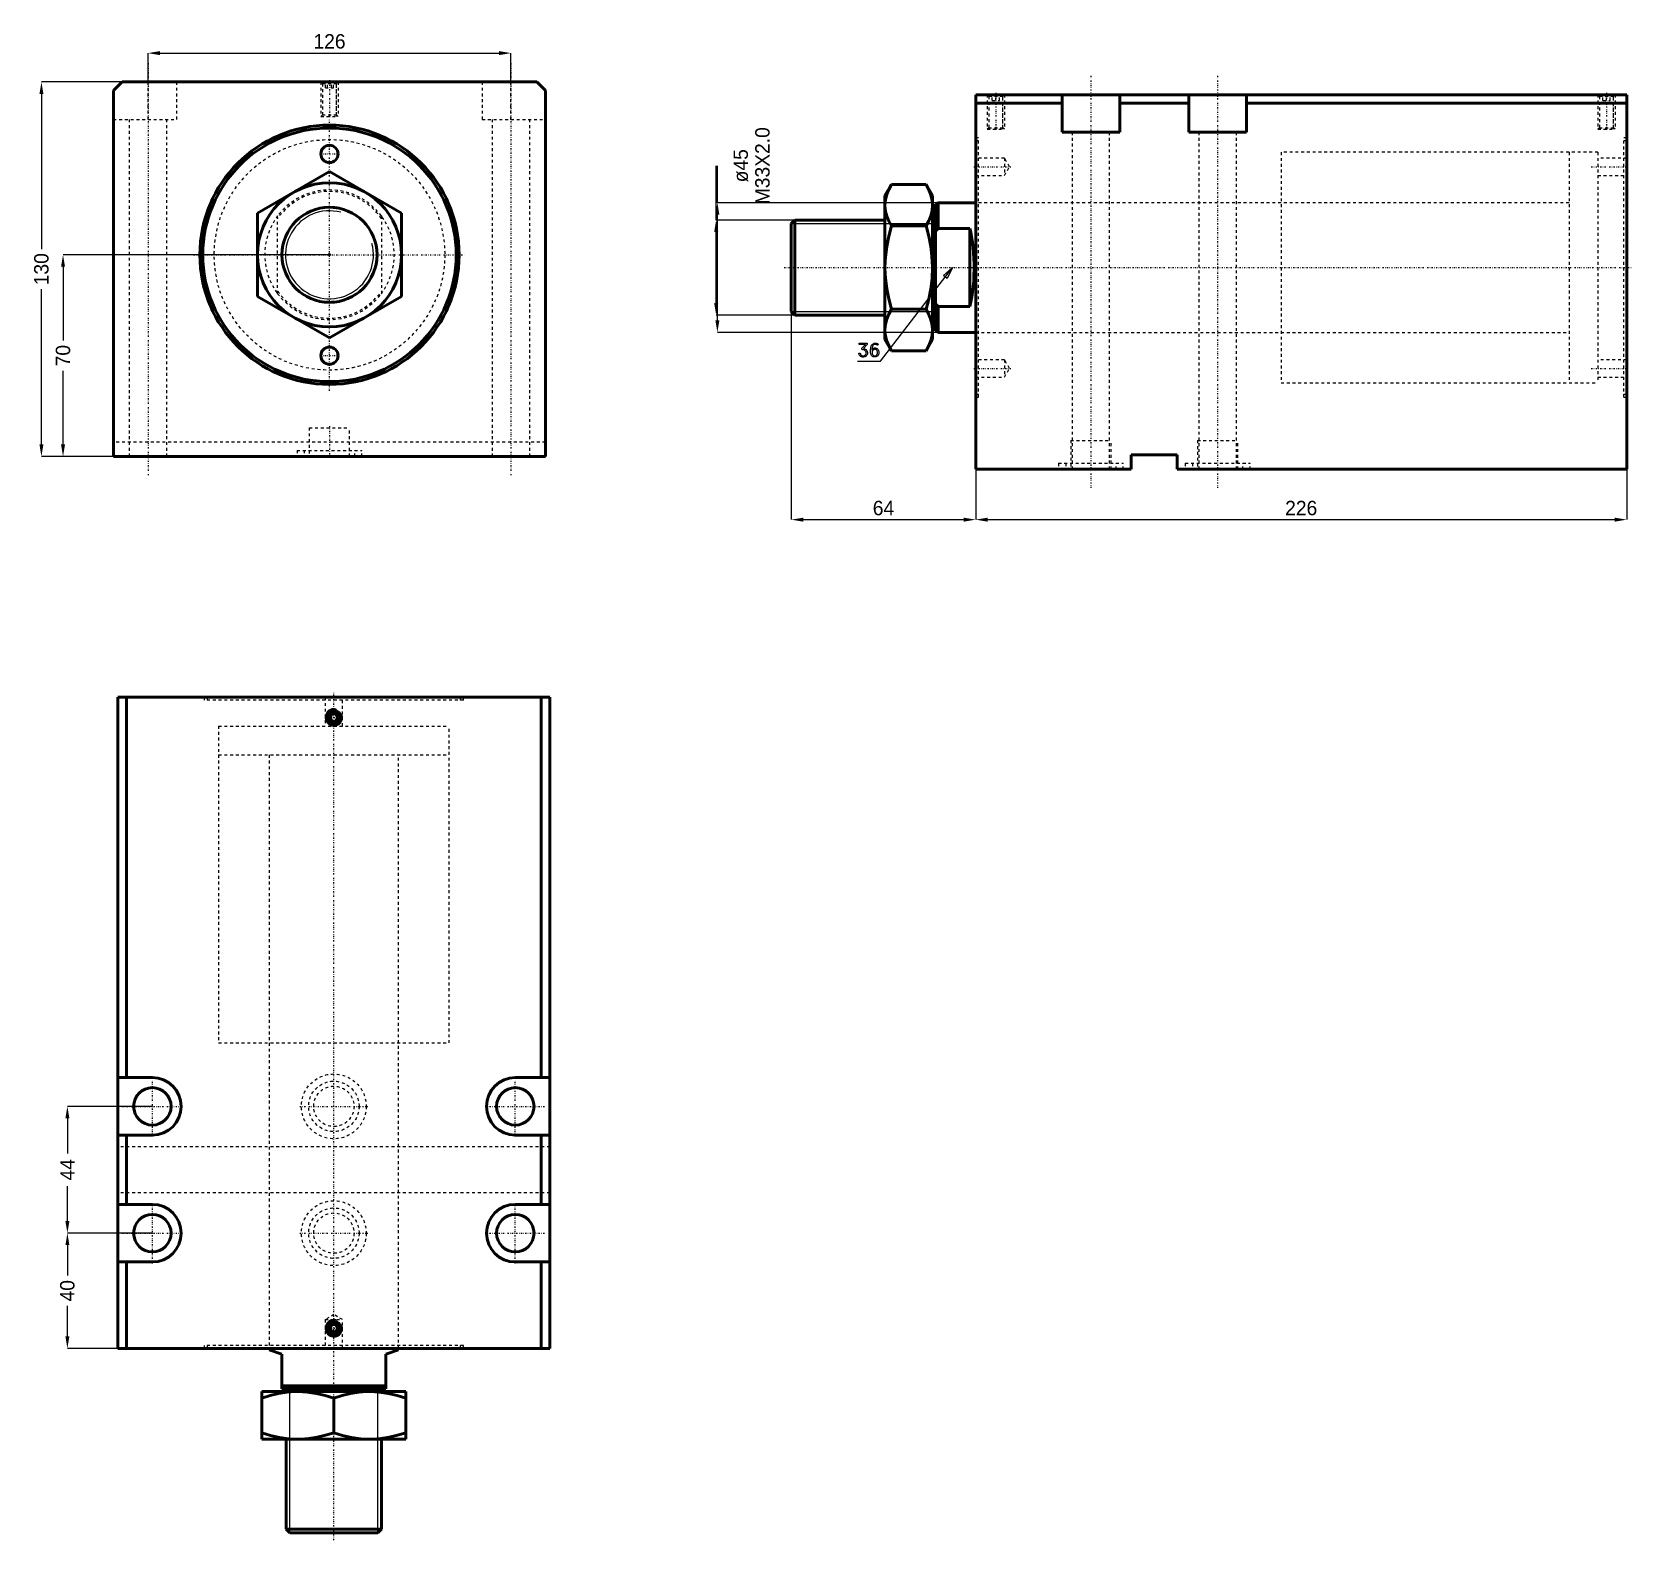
# Model space of a CAD drawing. Header units: millimetres. Extents: x -103 to 452, y -446 to 77.
import ezdxf

# ---------------------------------------------------------------- set-up
doc = ezdxf.new("R2010")
doc.units = ezdxf.units.MM
doc.linetypes.add('Center', pattern=[1.5, 0.45, -0.5, 0.05, -0.5])
doc.linetypes.add('Dashed', pattern=[2, 1, -1])
for name, color, linetype, lineweight in [('2d ConnectionPoints', 7, 'Continuous', 50), ('AM_0', 7, 'Continuous', 50), ('AM_5', 3, 'Continuous', 25), ('AM_7', 7, 'Center', 25), ('AM_9', 6, 'Dashed', 25)]:
    doc.layers.add(name, color=color, linetype=linetype, lineweight=lineweight)
doc.dimstyles.new('ISO-25', dxfattribs={"dimtxt": 2.5, "dimasz": 2.5, "dimexe": 1.25, "dimexo": 0.625, "dimtad": 1, "dimtxsty": 'Standard', "dimcen": 2.5, "dimadec": 0, "dimazin": 0, "dimtfac": 1, "dimtmove": 0, "dimatfit": 3, "dimfxl": 0, "dimarcsym": 0})

# ---------------------------------------------------------------- blocks, each defined once
blk = doc.blocks.new('1_JECX_MF_EXLA_80_100_0_rod__0_in_JECX_MF_160_EXLA_80_100_0__0')
at = {"layer": 'AM_0'}
for p, q in [((-25, 14.43), (0, 28.87)), ((0, 28.87), (25, 14.43)), ((-25, -14.43), (-25, 14.43)), ((25, 14.43), (25, -14.43)), ((0, -28.87), (-25, -14.43)), ((25, -14.43), (0, -28.87))]:
    blk.add_line(p, q, dxfattribs=at)
for radius in [25, 16.5]:
    blk.add_circle((0, 0), radius, dxfattribs=at)
at = {"layer": 'AM_5'}
blk.add_arc((0, 0), 15.27, 75, 15, dxfattribs=at)
at = {"layer": 'AM_9'}
for p, q in [((-18, -13.5), (-18, 13.5)), ((18, 13.5), (18, -13.5))]:
    blk.add_line(p, q, dxfattribs=at)
for points in [[(-18, 13.5), (-19.11, 11.88), (-20.07, 10.17), (-20.88, 8.38), (-21.53, 6.53), (-22.02, 4.63), (-22.34, 2.69), (-22.49, 0.73), (-22.47, -1.23), (-22.27, -3.18), (-21.91, -5.11), (-21.38, -7), (-20.69, -8.84), (-19.84, -10.61), (-18.84, -12.3), (-18, -13.5)], [(18, -13.5), (19.11, -11.88), (20.07, -10.17), (20.88, -8.38), (21.53, -6.53), (22.02, -4.63), (22.34, -2.69), (22.49, -0.73), (22.47, 1.23), (22.27, 3.18), (21.91, 5.11), (21.38, 7), (20.69, 8.84), (19.84, 10.61), (18.84, 12.3), (18, 13.5)]]:
    blk.add_lwpolyline(points, dxfattribs=at)
blk.add_circle((0, 0), 16.27, dxfattribs=at)
for radius, start, end in [(22.5, 36.8699, 143.1301), (22, 35.0968, 144.9032), (22, 215.0968, 324.9032), (22.5, 216.8699, 323.1301)]:
    blk.add_arc((0, 0), radius, start, end, dxfattribs=at)
blk = doc.blocks.new('2_JECX_MF_EXLA_80_100_0_body__0_in_JECX_MF_160_EXLA_80_100_0__0')
at = {"layer": 'AM_0'}
for p, q in [((-72, 60), (-75, 57)), ((-75, 57), (-75, -70)), ((72, 60), (-72, 60)), ((75, 57), (72, 60)), ((75, -70), (75, 57)), ((-75, -70), (75, -70))]:
    blk.add_line(p, q, dxfattribs=at)
for centre, radius in [((0, 0), 45), ((0, 0), 44), ((0, 35), 3), ((0, -35), 3)]:
    blk.add_circle(centre, radius, dxfattribs=at)
at = {"layer": 'AM_5', "linetype": 'Dashed'}
for p, q in [((-3, 60), (-3, 48)), ((3, 60), (3, 48))]:
    blk.add_line(p, q, dxfattribs=at)
at = {"layer": 'AM_7'}
for p, q in [((-63, 66.5), (-63, -76.5)), ((63, 66.5), (63, -76.5)), ((0, 60.6), (0, 47.4)), ((0, -47.25), (0, 47.25)), ((-3.15, 35), (3.15, 35)), ((-47.25, 0), (47.25, 0)), ((-3.15, -35), (3.15, -35)), ((0, -59.5), (0, -70.5))]:
    blk.add_line(p, q, dxfattribs=at)
at = {"layer": 'AM_9'}
for p, q in [((-63, 47), (-63, 60)), ((-53, 47), (-53, 60)), ((-3, 60), (-2.46, 59.46)), ((-2.46, 59.46), (-2.46, 48.54)), ((-2.46, 59.46), (2.46, 59.46)), ((-1.9, 60), (-2.4, 59.5)), ((-2.4, 59.5), (-2.4, 48)), ((-2.4, 59.5), (2.4, 59.5)), ((-1.44, 58), (-1.44, 60)), ((-1.44, 58), (1.44, 58)), ((-0.72, 58), (-0.72, 60)), ((0.72, 58), (0.72, 60)), ((1.44, 58), (1.44, 60)), ((2.4, 59.5), (1.9, 60)), ((2.4, 48), (2.4, 59.5)), ((2.46, 59.46), (3, 60)), ((2.46, 48.54), (2.46, 59.46)), ((53, 60), (53, 47)), ((63, 47), (63, 60)), ((-75, 47), (-53, 47)), ((-69.5, 47), (-69.5, -70)), ((-56.5, -70), (-56.5, 47)), ((-2.46, 48.54), (-3, 48)), ((-3, 48), (3, 48)), ((-2.46, 48.54), (2.46, 48.54)), ((3, 48), (2.46, 48.54)), ((53, 47), (75, 47)), ((56.5, 47), (56.5, -70)), ((69.5, -70), (69.5, 47)), ((-7, -60), (7, -60)), ((-7, -60), (-7, -70)), ((7, -70), (7, -60)), ((75, -65), (-75, -65)), ((-11.25, -67.9), (11.25, -67.9)), ((-11.25, -67.9), (-11.25, -70)), ((-8.75, -67.9), (-8.75, -70)), ((8.75, -70), (8.75, -67.9)), ((11.25, -70), (11.25, -67.9))]:
    blk.add_line(p, q, dxfattribs=at)
blk.add_circle((0, 0), 40, dxfattribs=at)
blk = doc.blocks.new('*D3')
at = {"layer": 'AM_5', "color": 0, "lineweight": -2}
for p, q in [((-63, 60), (-63, 70)), ((-58.83, 70), (58.83, 70)), ((63, 60), (63, 70))]:
    blk.add_line(p, q, dxfattribs=at)
at = {"layer": 'AM_5', "color": 0}
for points in [[(-58.83, 70.69), (-58.83, 69.31), (-63, 70)], [(58.83, 69.31), (58.83, 70.69), (63, 70)]]:
    blk.add_solid(points, dxfattribs=at)
at = {"layer": 'Defpoints', "color": 0}
for p in [(63, 70), (-63, 60), (63, 60)]:
    blk.add_point(p, dxfattribs=at)
at = {"layer": 'AM_5', "color": 0, "insert": (0, 74.05), "char_height": 5, "attachment_point": 5}
blk.add_mtext('126', dxfattribs=at)
blk = doc.blocks.new('*D4')
at = {"layer": 'AM_5', "color": 0, "lineweight": -2}
for p, q in [((-72, 60), (-100, 60)), ((-100, 55.83), (-100, 1.97)), ((-100, -65.83), (-100, -11.97)), ((-75, -70), (-100, -70))]:
    blk.add_line(p, q, dxfattribs=at)
at = {"layer": 'AM_5', "color": 0}
for points in [[(-99.31, 55.83), (-100.69, 55.83), (-100, 60)], [(-100.69, -65.83), (-99.31, -65.83), (-100, -70)]]:
    blk.add_solid(points, dxfattribs=at)
at = {"layer": 'Defpoints', "color": 0}
for p in [(-72, 60), (-100, -70), (-75, -70)]:
    blk.add_point(p, dxfattribs=at)
at = {"layer": 'AM_5', "color": 0, "insert": (-100, -5), "char_height": 5, "attachment_point": 5, "rotation": 90}
blk.add_mtext('130', dxfattribs=at)
blk = doc.blocks.new('*D5')
at = {"layer": 'AM_5', "color": 0, "lineweight": -2}
for p, q in [((0, 0), (-92.5, 0)), ((-92.5, -4.17), (-92.5, -29.72)), ((-92.5, -65.83), (-92.5, -40.28)), ((-75, -70), (-92.5, -70))]:
    blk.add_line(p, q, dxfattribs=at)
at = {"layer": 'AM_5', "color": 0}
for points in [[(-91.81, -4.17), (-93.19, -4.17), (-92.5, 0)], [(-93.19, -65.83), (-91.81, -65.83), (-92.5, -70)]]:
    blk.add_solid(points, dxfattribs=at)
at = {"layer": 'Defpoints', "color": 0}
for p in [(0, 0), (-92.5, -70), (-75, -70)]:
    blk.add_point(p, dxfattribs=at)
at = {"layer": 'AM_5', "color": 0, "insert": (-92.5, -35), "char_height": 5, "attachment_point": 5, "rotation": 90}
blk.add_mtext('70', dxfattribs=at)
blk = doc.blocks.new('1_JECX_MF_EXLA_80_100_0_rod__0_in_JECX_MF_160_EXLA_80_100_0__4')
at = {"layer": 'AM_0'}
for p, q in [((-22.5, 0), (-22.5, -0.54)), ((22.5, -0.54), (22.5, 0)), ((-18, -2), (-22.5, -0.54)), ((-18, -14), (-18, -2)), ((22.5, -0.54), (18, -2)), ((18, -2), (18, -14)), ((25, -15), (-25, -15)), ((-25, -31.5), (-25, -15)), ((-18, -13), (18, -13)), ((-18, -14), (18, -14)), ((-15.27, -14), (-16.27, -15)), ((16.27, -15), (15.27, -14)), ((25, -15), (25, -31.5)), ((0, -29.27), (0, -17.23)), ((25, -31.5), (-25, -31.5)), ((-16.5, -31.5), (-16.5, -62.77)), ((16.5, -62.77), (16.5, -31.5)), ((-16.5, -62.77), (16.5, -62.77)), ((-16.5, -62.77), (-15.27, -64)), ((-15.27, -64), (15.27, -64)), ((15.27, -64), (16.5, -62.77))]:
    blk.add_line(p, q, dxfattribs=at)
for points in [[(-12.5, -15), (-13.39, -15.01), (-16.31, -15.22), (-19.2, -15.68), (-22.12, -16.36), (-25, -17.23)], [(0, -17.23), (-3.04, -16.32), (-6.12, -15.61), (-9.3, -15.16), (-12.5, -15)], [(12.5, -15), (11.61, -15.01), (8.69, -15.22), (5.8, -15.68), (2.88, -16.36), (0, -17.23)], [(25, -17.23), (21.96, -16.32), (18.88, -15.61), (15.7, -15.16), (12.5, -15)], [(-25, -29.27), (-21.96, -30.18), (-18.88, -30.89), (-15.7, -31.34), (-12.5, -31.5)], [(-12.5, -31.5), (-11.61, -31.49), (-8.69, -31.28), (-5.8, -30.82), (-2.88, -30.14), (0, -29.27)], [(0, -29.27), (3.04, -30.18), (6.12, -30.89), (9.3, -31.34), (12.5, -31.5)], [(12.5, -31.5), (13.39, -31.49), (16.31, -31.28), (19.2, -30.82), (22.12, -30.14), (25, -29.27)]]:
    blk.add_lwpolyline(points, dxfattribs=at)
at = {"layer": 'AM_5'}
for p, q in [((-15.27, -64), (-15.27, -14)), ((15.27, -64), (15.27, -14))]:
    blk.add_line(p, q, dxfattribs=at)
at = {"layer": 'AM_7'}
blk.add_line((0, -66.5), (0, 227.5), dxfattribs=at)
at = {"layer": 'AM_9'}
for p, q in [((-40, 216), (40, 216)), ((-40, 216), (-40, 206)), ((40, 206), (40, 216)), ((-40, 206), (40, 206)), ((-22.5, 206), (-22.5, 0)), ((22.5, 0), (22.5, 206))]:
    blk.add_line(p, q, dxfattribs=at)
blk = doc.blocks.new('2_JECX_MF_EXLA_80_100_0_body__0_in_JECX_MF_160_EXLA_80_100_0__4')
at = {"layer": 'AM_0'}
for p, q in [((75, 226), (-75, 226)), ((-75, 226), (-75, 0)), ((-72, 226), (-72, 94)), ((72, 226), (72, 94)), ((75, 226), (75, 0)), ((-0.72, 220.25), (-1.44, 219)), ((-1.44, 219), (-0.72, 217.75)), ((0.72, 220.25), (-0.72, 220.25)), ((-0.72, 217.75), (0.72, 217.75)), ((1.44, 219), (0.72, 220.25)), ((0.72, 217.75), (1.44, 219)), ((-63, 94), (-75, 94)), ((75, 94), (63, 94)), ((-75, 74), (-63, 74)), ((-72, 74), (-72, 50)), ((63, 74), (75, 74)), ((72, 74), (72, 50)), ((-63, 50), (-75, 50)), ((75, 50), (63, 50)), ((-75, 30), (-63, 30)), ((-72, 30), (-72, 0)), ((63, 30), (75, 30)), ((72, 30), (72, 0)), ((-0.72, 8.25), (-1.44, 7)), ((-1.44, 7), (-0.72, 5.75)), ((0.72, 8.25), (-0.72, 8.25)), ((-0.72, 5.75), (0.72, 5.75)), ((1.44, 7), (0.72, 8.25)), ((0.72, 5.75), (1.44, 7)), ((75, 0), (-75, 0))]:
    blk.add_line(p, q, dxfattribs=at)
for centre, radius in [((0, 219), 2.46), ((0, 219), 2.4), ((0, 219), 1.9), ((-63, 84), 6.5), ((63, 84), 6.5), ((-63, 40), 6.5), ((63, 40), 6.5), ((0, 7), 2.46), ((0, 7), 2.4), ((0, 7), 1.9)]:
    blk.add_circle(centre, radius, dxfattribs=at)
for centre, start, end in [((-63, 84), 270, 90), ((63, 84), 90, 270), ((-63, 40), 270, 90), ((63, 40), 90, 270)]:
    blk.add_arc(centre, 10, start, end, dxfattribs=at)
at = {"layer": 'AM_5'}
for centre in [(0, 219), (0, 7)]:
    blk.add_arc(centre, 3, 75, 15, dxfattribs=at)
at = {"layer": 'AM_7'}
for p, q in [((-3.15, 219), (3.15, 219)), ((-63, 73.5), (-63, 94.5)), ((63, 73.5), (63, 94.5)), ((-73.5, 84), (-52.5, 84)), ((-11.81, 84), (11.81, 84)), ((52.5, 84), (73.5, 84)), ((-63, 29.5), (-63, 50.5)), ((63, 29.5), (63, 50.5)), ((-73.5, 40), (-52.5, 40)), ((-11.81, 40), (11.81, 40)), ((52.5, 40), (73.5, 40)), ((-3.15, 7), (3.15, 7))]:
    blk.add_line(p, q, dxfattribs=at)
at = {"layer": 'AM_9'}
for p, q in [((-45, 226), (-45, 225)), ((45, 225), (-45, 225)), ((-44, 226), (-44, 225)), ((-3, 226), (-3, 216)), ((3, 216), (3, 226)), ((44, 225), (44, 226)), ((45, 225), (45, 226)), ((-40, 216), (40, 216)), ((-40, 216), (-40, 106)), ((40, 106), (40, 216)), ((-40, 106), (40, 106)), ((-22.5, 106), (-22.5, 0)), ((22.5, 0), (22.5, 106)), ((75, 70), (-75, 70)), ((75, 54), (-75, 54)), ((0, 11.73), (-3, 10)), ((3, 10), (0, 11.73)), ((-3, 10), (-3, 0)), ((-3, 10), (3, 10)), ((3, 0), (3, 10)), ((45, 1), (-45, 1)), ((-45, 1), (-45, 0)), ((-44, 1), (-44, 0)), ((44, 0), (44, 1)), ((45, 0), (45, 1))]:
    blk.add_line(p, q, dxfattribs=at)
for centre, radius in [((0, 84), 11.25), ((0, 84), 8.75), ((0, 84), 7), ((0, 40), 11.25), ((0, 40), 8.75), ((0, 40), 7)]:
    blk.add_circle(centre, radius, dxfattribs=at)
blk = doc.blocks.new('*D11')
at = {"layer": 'AM_5', "color": 0, "lineweight": -2}
for p, q in [((-61.49, -295.55), (-90.99, -295.55)), ((-90.99, -299.72), (-90.99, -311.89)), ((-90.99, -335.39), (-90.99, -323.22)), ((-61.49, -339.55), (-90.99, -339.55))]:
    blk.add_line(p, q, dxfattribs=at)
at = {"layer": 'AM_5', "color": 0}
for points in [[(-91.68, -299.72), (-90.29, -299.72), (-90.99, -295.55)], [(-91.68, -335.39), (-90.29, -335.39), (-90.99, -339.55)]]:
    blk.add_solid(points, dxfattribs=at)
at = {"layer": 'Defpoints', "color": 0}
for p in [(-90.99, -295.55), (-61.49, -295.55), (-61.49, -339.55)]:
    blk.add_point(p, dxfattribs=at)
at = {"layer": 'AM_5', "color": 0, "insert": (-90.99, -317.55), "char_height": 5, "attachment_point": 5, "rotation": 90}
blk.add_mtext('44', dxfattribs=at)
blk = doc.blocks.new('*D12')
at = {"layer": 'AM_5', "color": 0, "lineweight": -2}
for p, q in [((-61.49, -339.55), (-90.99, -339.55)), ((-90.99, -343.72), (-90.99, -354.3)), ((-90.99, -375.39), (-90.99, -364.8)), ((-73.49, -379.55), (-90.99, -379.55))]:
    blk.add_line(p, q, dxfattribs=at)
at = {"layer": 'AM_5', "color": 0}
for points in [[(-91.68, -343.72), (-90.29, -343.72), (-90.99, -339.55)], [(-91.68, -375.39), (-90.29, -375.39), (-90.99, -379.55)]]:
    blk.add_solid(points, dxfattribs=at)
at = {"layer": 'Defpoints', "color": 0}
for p in [(-61.49, -339.55), (-90.99, -379.55), (-73.49, -379.55)]:
    blk.add_point(p, dxfattribs=at)
at = {"layer": 'AM_5', "color": 0, "insert": (-90.99, -359.55), "char_height": 5, "attachment_point": 5, "rotation": 90}
blk.add_mtext('40', dxfattribs=at)
blk = doc.blocks.new('1_JECX_MF_EXLA_80_100_0_rod__0_in_JECX_MF_160_EXLA_80_100_0__2')
at = {"layer": 'AM_0'}
for p, q in [((-29.27, 28.87), (-31.5, 25)), ((-29.27, 28.87), (-17.23, 28.87)), ((-15, 25), (-17.23, 28.87)), ((-31.5, 25), (-31.5, -25)), ((-15, 25), (-15, -25)), ((-13, 22.5), (-14, 22)), ((0, 22.5), (-13, 22.5)), ((-13, 22.5), (-13, 13.5)), ((-14, 22), (-14, -22)), ((-62.77, 16.5), (-64, 15.27)), ((-64, 15.27), (-64, -15.27)), ((-31.5, 16.5), (-62.77, 16.5)), ((-62.77, 16.5), (-62.77, -16.5)), ((-29.27, 14.43), (-17.23, 14.43)), ((-14, 15.27), (-15, 16.27)), ((-13, 13.5), (-14, 12.65)), ((-2, 13.5), (-13, 13.5)), ((-2, 13.5), (-2, -13.5)), ((-64, -15.27), (-62.77, -16.5)), ((-62.77, -16.5), (-31.5, -16.5)), ((-29.27, -14.43), (-17.23, -14.43)), ((-15, -16.27), (-14, -15.27)), ((-14, -12.65), (-13, -13.5)), ((-13, -13.5), (-2, -13.5)), ((-13, -13.5), (-13, -22.5)), ((-14, -22), (-13, -22.5)), ((-31.5, -25), (-29.27, -28.87)), ((-17.23, -28.87), (-15, -25)), ((-13, -22.5), (0, -22.5)), ((-29.27, -28.87), (-17.23, -28.87))]:
    blk.add_line(p, q, dxfattribs=at)
for points in [[(-29.27, 28.87), (-30.18, 27.11), (-30.89, 25.33), (-31.34, 23.5), (-31.5, 21.65)], [(-15, 21.65), (-15.01, 22.16), (-15.22, 23.85), (-15.68, 25.52), (-16.36, 27.21), (-17.23, 28.87)], [(-31.5, 21.65), (-31.49, 21.14), (-31.28, 19.45), (-30.82, 17.78), (-30.14, 16.1), (-29.27, 14.43)], [(-17.23, 14.43), (-16.32, 16.19), (-15.61, 17.97), (-15.16, 19.8), (-15, 21.65)], [(-29.27, 14.43), (-30.18, 10.92), (-30.89, 7.36), (-31.34, 3.69), (-31.5, 0)], [(-15, 0), (-15, 0.21), (-15.17, 3.78), (-15.61, 7.33), (-16.31, 10.9), (-17.23, 14.43)], [(-2, -13.5), (-1.64, -11.88), (-1.33, -10.17), (-1.06, -8.38), (-0.85, -6.53), (-0.69, -4.63), (-0.59, -2.69), (-0.54, -0.73), (-0.55, 1.23), (-0.61, 3.18), (-0.73, 5.11), (-0.9, 7), (-1.13, 8.84), (-1.4, 10.61), (-1.73, 12.3), (-2, 13.5)], [(-31.5, 0), (-31.5, -0.21), (-31.33, -3.78), (-30.89, -7.33), (-30.19, -10.9), (-29.27, -14.43)], [(-17.23, -14.43), (-16.32, -10.92), (-15.61, -7.36), (-15.16, -3.69), (-15, 0)], [(-29.27, -14.43), (-30.18, -16.19), (-30.89, -17.97), (-31.34, -19.8), (-31.5, -21.65)], [(-15, -21.65), (-15.01, -21.14), (-15.22, -19.45), (-15.68, -17.78), (-16.36, -16.1), (-17.23, -14.43)], [(-31.5, -21.65), (-31.49, -22.16), (-31.28, -23.85), (-30.82, -25.52), (-30.14, -27.21), (-29.27, -28.87)], [(-17.23, -28.87), (-16.32, -27.11), (-15.61, -25.33), (-15.16, -23.5), (-15, -21.65)]]:
    blk.add_lwpolyline(points, dxfattribs=at)
at = {"layer": 'AM_5'}
for p, q in [((-64, 15.27), (-14, 15.27)), ((-64, -15.27), (-14, -15.27))]:
    blk.add_line(p, q, dxfattribs=at)
at = {"layer": 'AM_7'}
blk.add_line((-66.5, 0), (227.5, 0), dxfattribs=at)
at = {"layer": 'AM_9'}
for p, q in [((216, 40), (206, 40)), ((206, 40), (206, -40)), ((216, 40), (216, -40)), ((206, 22.5), (0, 22.5)), ((0, -22.5), (206, -22.5)), ((206, -40), (216, -40))]:
    blk.add_line(p, q, dxfattribs=at)
blk = doc.blocks.new('2_JECX_MF_EXLA_80_100_0_body__0_in_JECX_MF_160_EXLA_80_100_0__2')
at = {"layer": 'AM_0'}
for p, q in [((0, -70), (0, 60)), ((226, 60), (0, 60)), ((30, 57), (0, 57)), ((30, 47), (30, 60)), ((50, 47), (50, 60)), ((74, 57), (50, 57)), ((74, 47), (74, 60)), ((94, 47), (94, 60)), ((226, 57), (94, 57)), ((226, -70), (226, 60)), ((30, 47), (50, 47)), ((74, 47), (94, 47)), ((54, -65), (54, -70)), ((70, -65), (54, -65)), ((70, -70), (70, -65)), ((54, -70), (0, -70)), ((226, -70), (70, -70))]:
    blk.add_line(p, q, dxfattribs=at)
at = {"layer": 'AM_5', "linetype": 'Dashed'}
for p, q in [((4, 60), (4, 48)), ((10, 60), (10, 48)), ((216, 60), (216, 48)), ((222, 60), (222, 48))]:
    blk.add_line(p, q, dxfattribs=at)
at = {"layer": 'AM_7'}
for p, q in [((40, 66.5), (40, -76.5)), ((84, 66.5), (84, -76.5)), ((7, 60.6), (7, 47.4)), ((219, 60.6), (219, 47.4)), ((-0.59, 35), (12.32, 35)), ((213.68, 35), (226.59, 35)), ((-0.59, -35), (12.32, -35)), ((213.68, -35), (226.59, -35))]:
    blk.add_line(p, q, dxfattribs=at)
at = {"layer": 'AM_9'}
for p, q in [((4, 60), (4.54, 59.46)), ((4.54, 59.46), (4.54, 48.54)), ((4.54, 59.46), (9.46, 59.46)), ((5.1, 60), (4.6, 59.5)), ((4.6, 59.5), (9.4, 59.5)), ((4.6, 59.5), (4.6, 48)), ((5.75, 58), (5.75, 60)), ((5.75, 58), (8.25, 58)), ((7, 58), (7, 60)), ((8.25, 58), (8.25, 60)), ((9.4, 59.5), (8.9, 60)), ((9.4, 48), (9.4, 59.5)), ((9.46, 59.46), (10, 60)), ((9.46, 48.54), (9.46, 59.46)), ((216, 60), (216.54, 59.46)), ((216.54, 59.46), (216.54, 48.54)), ((216.54, 59.46), (221.46, 59.46)), ((217.1, 60), (216.6, 59.5)), ((216.6, 59.5), (216.6, 48)), ((216.6, 59.5), (221.4, 59.5)), ((217.75, 58), (217.75, 60)), ((217.75, 58), (220.25, 58)), ((219, 58), (219, 60)), ((220.25, 58), (220.25, 60)), ((221.4, 59.5), (220.9, 60)), ((221.4, 48), (221.4, 59.5)), ((221.46, 59.46), (222, 60)), ((221.46, 48.54), (221.46, 59.46)), ((1, 45), (0, 45)), ((1, -45), (1, 45)), ((4.54, 48.54), (4, 48)), ((4, 48), (10, 48)), ((4.54, 48.54), (9.46, 48.54)), ((10, 48), (9.46, 48.54)), ((33.5, 47), (33.5, -70)), ((46.5, -70), (46.5, 47)), ((77.5, 47), (77.5, -70)), ((90.5, -70), (90.5, 47)), ((216.54, 48.54), (216, 48)), ((216, 48), (222, 48)), ((216.54, 48.54), (221.46, 48.54)), ((222, 48), (221.46, 48.54)), ((225, -45), (225, 45)), ((226, 45), (225, 45)), ((1, 44), (0, 44)), ((216, 40), (106, 40)), ((106, 40), (106, -40)), ((216, 40), (216, -40)), ((226, 44), (225, 44)), ((10, 38), (0, 38)), ((11.73, 35), (10, 38)), ((10, 38), (10, 32)), ((10, 32), (11.73, 35)), ((226, 38), (216, 38)), ((0, 32), (10, 32)), ((216, 32), (226, 32)), ((106, 22.5), (0, 22.5)), ((0, -22.5), (106, -22.5)), ((10, -32), (0, -32)), ((11.73, -35), (10, -32)), ((10, -32), (10, -38)), ((226, -32), (216, -32)), ((0, -38), (10, -38)), ((10, -38), (11.73, -35)), ((216, -38), (226, -38)), ((0, -44), (1, -44)), ((106, -40), (216, -40)), ((225, -44), (226, -44)), ((0, -45), (1, -45)), ((225, -45), (226, -45)), ((33, -60), (47, -60)), ((33, -60), (33, -70)), ((47, -70), (47, -60)), ((77, -60), (91, -60)), ((77, -60), (77, -70)), ((91, -70), (91, -60)), ((28.75, -67.9), (51.25, -67.9)), ((28.75, -67.9), (28.75, -70)), ((31.25, -67.9), (31.25, -70)), ((48.75, -70), (48.75, -67.9)), ((51.25, -70), (51.25, -67.9)), ((72.75, -67.9), (95.25, -67.9)), ((72.75, -67.9), (72.75, -70)), ((75.25, -67.9), (75.25, -70)), ((92.75, -70), (92.75, -67.9)), ((95.25, -70), (95.25, -67.9))]:
    blk.add_line(p, q, dxfattribs=at)
blk = doc.blocks.new('*D20')
at = {"layer": 'AM_5', "color": 0, "lineweight": -2}
for p, q in [((224.32, -74.42), (224.32, -91.92)), ((450.32, -74.42), (450.32, -91.92)), ((228.49, -91.92), (446.16, -91.92))]:
    blk.add_line(p, q, dxfattribs=at)
at = {"layer": 'AM_5', "color": 0}
for points in [[(228.49, -91.23), (228.49, -92.62), (224.32, -91.92)], [(446.16, -91.23), (446.16, -92.62), (450.32, -91.92)]]:
    blk.add_solid(points, dxfattribs=at)
at = {"layer": 'Defpoints', "color": 0}
for p in [(224.32, -74.42), (450.32, -74.42), (450.32, -91.92)]:
    blk.add_point(p, dxfattribs=at)
at = {"layer": 'AM_5', "color": 0, "insert": (337.32, -87.92), "char_height": 5, "attachment_point": 5}
blk.add_mtext('226', dxfattribs=at)
blk = doc.blocks.new('*D21')
at = {"layer": 'AM_5', "color": 0, "lineweight": -2}
for p, q in [((160.32, -4.42), (160.32, -91.92)), ((224.32, -74.42), (224.32, -91.92)), ((164.49, -91.92), (220.16, -91.92))]:
    blk.add_line(p, q, dxfattribs=at)
at = {"layer": 'AM_5', "color": 0}
for points in [[(164.49, -91.23), (164.49, -92.62), (160.32, -91.92)], [(220.16, -91.23), (220.16, -92.62), (224.32, -91.92)]]:
    blk.add_solid(points, dxfattribs=at)
at = {"layer": 'Defpoints', "color": 0}
for p in [(160.32, -4.42), (224.32, -74.42), (224.32, -91.92)]:
    blk.add_point(p, dxfattribs=at)
at = {"layer": 'AM_5', "color": 0, "insert": (192.32, -87.92), "char_height": 5, "attachment_point": 5}
blk.add_mtext('64', dxfattribs=at)
blk = doc.blocks.new('*D22')
at = {"layer": 'AM_5', "color": 0, "lineweight": -2}
for p, q in [((134.66, 18.08), (134.66, 30.91)), ((211.32, 18.08), (134.66, 18.08)), ((134.66, -22.76), (134.66, 13.91)), ((211.32, -26.92), (134.66, -26.92))]:
    blk.add_line(p, q, dxfattribs=at)
at = {"layer": 'AM_5', "color": 0}
for points in [[(133.96, 13.91), (135.35, 13.91), (134.66, 18.08)], [(133.96, -22.76), (135.35, -22.76), (134.66, -26.92)]]:
    blk.add_solid(points, dxfattribs=at)
at = {"layer": 'Defpoints', "color": 0}
for p in [(134.66, 18.08), (211.32, 18.08), (211.32, -26.92)]:
    blk.add_point(p, dxfattribs=at)
at = {"layer": 'AM_5', "color": 0, "insert": (142.82, 30.91), "char_height": 5, "attachment_point": 5, "rotation": 90}
blk.add_mtext('ø45', dxfattribs=at)
blk = doc.blocks.new('*D23')
at = {"layer": 'AM_5', "color": 0, "lineweight": -2}
for p, q in [((134.24, 12.08), (134.24, 30.91)), ((161.55, 12.08), (134.24, 12.08)), ((134.24, -16.76), (134.24, 7.91)), ((161.32, -20.92), (134.24, -20.92))]:
    blk.add_line(p, q, dxfattribs=at)
at = {"layer": 'AM_5', "color": 0}
for points in [[(133.55, 7.91), (134.94, 7.91), (134.24, 12.08)], [(133.55, -16.76), (134.94, -16.76), (134.24, -20.92)]]:
    blk.add_solid(points, dxfattribs=at)
at = {"layer": 'Defpoints', "color": 0}
for p in [(134.24, 12.08), (161.55, 12.08), (161.32, -20.92)]:
    blk.add_point(p, dxfattribs=at)
at = {"layer": 'AM_5', "color": 0, "insert": (150.32, 30.91), "char_height": 5, "attachment_point": 5, "rotation": 90}
blk.add_mtext('M33X2.0', dxfattribs=at)

msp = doc.modelspace()

# ---------------------------------------------------------------- linework, layer by layer
at = {"layer": '2d ConnectionPoints'}
for p in [(0, 0), (224.325, -4.422), (1.511, -379.554)]:
    msp.add_point(p, dxfattribs=at)
at = {"layer": 'AM_5'}
for p, q in [((191.325, -36.922), (216.325, -4.422)), ((183.325, -36.922), (191.325, -36.922))]:
    msp.add_line(p, q, dxfattribs=at)
for points in [[(216.325, -4.422), (214.445, -8.233), (213.124, -7.217), (216.325, -4.422)], [(184.258, -34.116), (184.258, -34.116), (184.263, -34.226), (184.292, -34.381), (184.292, -34.381), (184.346, -34.523), (184.396, -34.61), (184.396, -34.61), (184.455, -34.691), (184.557, -34.797), (184.557, -34.797), (184.676, -34.886), (184.765, -34.935), (184.765, -34.935), (184.858, -34.976), (185.004, -35.02), (185.004, -35.02), (185.155, -35.044), (185.259, -35.049), (185.259, -35.049), (185.369, -35.044), (185.529, -35.02), (185.529, -35.02), (185.683, -34.975), (185.782, -34.933), (185.782, -34.933), (185.876, -34.883), (186.001, -34.794), (186.001, -34.794), (186.11, -34.686), (186.172, -34.605), (186.172, -34.605), (186.225, -34.517), (186.282, -34.376), (186.282, -34.376), (186.312, -34.224), (186.318, -34.116), (186.318, -34.116), (186.31, -33.962), (186.267, -33.75), (186.267, -33.75), (186.187, -33.56), (186.113, -33.445), (186.113, -33.445), (186.025, -33.34), (185.871, -33.204), (185.871, -33.204), (185.689, -33.093), (185.553, -33.032), (185.553, -33.032), (185.407, -32.982), (185.173, -32.928), (185.173, -32.928), (184.922, -32.899), (184.745, -32.894), (184.745, -32.439), (186.065, -31.145), (183.861, -31.145), (183.861, -30.71), (186.682, -30.71), (186.682, -31.165), (185.333, -32.497), (185.333, -32.497), (185.628, -32.565), (186.003, -32.712), (186.003, -32.712), (186.298, -32.913), (186.45, -33.078), (186.45, -33.078), (186.571, -33.26), (186.702, -33.557), (186.702, -33.557), (186.773, -33.883), (186.786, -34.116), (186.786, -34.116), (186.777, -34.284), (186.729, -34.519), (186.729, -34.519), (186.641, -34.732), (186.559, -34.862), (186.559, -34.862), (186.462, -34.981), (186.298, -35.137), (186.298, -35.137), (186.11, -35.265), (185.972, -35.335), (185.972, -35.335), (185.827, -35.392), (185.604, -35.454), (185.604, -35.454), (185.376, -35.488), (185.22, -35.494), (185.22, -35.494), (185.068, -35.488), (184.849, -35.455), (184.849, -35.455), (184.638, -35.393), (184.503, -35.336), (184.503, -35.336), (184.375, -35.267), (184.202, -35.14), (184.202, -35.14), (184.053, -34.985), (183.967, -34.867), (183.967, -34.867), (183.894, -34.737), (183.814, -34.523), (183.814, -34.523), (183.772, -34.286), (183.764, -34.116), (184.258, -34.116)], [(189.291, -35.461), (189.291, -35.461), (189.071, -35.451), (188.778, -35.398), (188.778, -35.398), (188.53, -35.298), (188.389, -35.206), (188.389, -35.206), (188.267, -35.097), (188.113, -34.905), (188.113, -34.905), (187.995, -34.68), (187.936, -34.511), (187.936, -34.511), (187.89, -34.327), (187.841, -34.025), (187.841, -34.025), (187.814, -33.689), (187.809, -33.446), (187.809, -33.446), (187.825, -32.949), (187.907, -32.286), (187.907, -32.286), (188.06, -31.724), (188.201, -31.405), (188.201, -31.405), (188.375, -31.139), (188.705, -30.85), (188.705, -30.85), (189.115, -30.694), (189.434, -30.664), (189.434, -30.664), (189.587, -30.669), (189.797, -30.693), (189.797, -30.693), (189.983, -30.737), (190.094, -30.778), (190.094, -30.778), (190.197, -30.827), (190.34, -30.911), (190.34, -30.911), (190.471, -31.008), (190.552, -31.08), (190.195, -31.373), (190.195, -31.373), (190.148, -31.319), (190.066, -31.247), (190.066, -31.247), (189.968, -31.186), (189.894, -31.15), (189.894, -31.15), (189.814, -31.121), (189.682, -31.088), (189.682, -31.088), (189.538, -31.071), (189.434, -31.067), (189.434, -31.067), (189.27, -31.08), (189.052, -31.147), (189.052, -31.147), (188.867, -31.271), (188.763, -31.386), (188.763, -31.386), (188.672, -31.518), (188.559, -31.731), (188.559, -31.731), (188.472, -31.963), (188.43, -32.129), (188.43, -32.129), (188.396, -32.302), (188.353, -32.574), (188.353, -32.574), (188.32, -32.862), (188.303, -33.063), (188.303, -33.063), (188.376, -32.923), (188.499, -32.74), (188.499, -32.74), (188.638, -32.589), (188.74, -32.506), (188.74, -32.506), (188.85, -32.437), (189.027, -32.363), (189.027, -32.363), (189.219, -32.323), (189.356, -32.315), (189.356, -32.315), (189.517, -32.324), (189.745, -32.372), (189.745, -32.372), (189.954, -32.46), (190.084, -32.541), (190.084, -32.541), (190.204, -32.638), (190.363, -32.804), (190.363, -32.804), (190.496, -32.997), (190.57, -33.141), (190.57, -33.141), (190.631, -33.293), (190.698, -33.528), (190.698, -33.528), (190.734, -33.772), (190.741, -33.94), (190.741, -33.94), (190.733, -34.116), (190.694, -34.363), (190.694, -34.363), (190.621, -34.593), (190.554, -34.735), (190.554, -34.735), (190.473, -34.867), (190.331, -35.042), (190.331, -35.042), (190.162, -35.189), (190.035, -35.271), (190.035, -35.271), (189.9, -35.34), (189.684, -35.414), (189.684, -35.414), (189.453, -35.454), (189.291, -35.461)], [(189.298, -35.052), (189.298, -35.052), (189.415, -35.046), (189.577, -35.016), (189.577, -35.016), (189.722, -34.96), (189.81, -34.909), (189.81, -34.909), (189.889, -34.847), (189.994, -34.738), (189.994, -34.738), (190.079, -34.608), (190.126, -34.511), (190.126, -34.511), (190.165, -34.406), (190.207, -34.236), (190.207, -34.236), (190.229, -34.052), (190.234, -33.921), (190.234, -33.921), (190.23, -33.799), (190.208, -33.624), (190.208, -33.624), (190.169, -33.461), (190.133, -33.359), (190.133, -33.359), (190.089, -33.263), (190.007, -33.134), (190.007, -33.134), (189.907, -33.025), (189.831, -32.962), (189.831, -32.962), (189.746, -32.91), (189.606, -32.853), (189.606, -32.853), (189.45, -32.822), (189.337, -32.816), (189.337, -32.816), (189.219, -32.822), (189.054, -32.855), (189.054, -32.855), (188.904, -32.916), (188.812, -32.972), (188.812, -32.972), (188.727, -33.039), (188.615, -33.156), (188.615, -33.156), (188.521, -33.293), (188.469, -33.396), (188.469, -33.396), (188.426, -33.506), (188.379, -33.681), (188.379, -33.681), (188.353, -33.868), (188.349, -33.999), (188.349, -33.999), (188.353, -34.118), (188.376, -34.288), (188.376, -34.288), (188.419, -34.445), (188.459, -34.543), (188.459, -34.543), (188.507, -34.635), (188.595, -34.756), (188.595, -34.756), (188.702, -34.859), (188.783, -34.917), (188.783, -34.917), (188.871, -34.966), (189.018, -35.018), (189.018, -35.018), (189.18, -35.047), (189.298, -35.052)]]:
    msp.add_lwpolyline(points, dxfattribs=at)

# ---------------------------------------------------------------- block references
for name, p in [('2_JECX_MF_EXLA_80_100_0_body__0_in_JECX_MF_160_EXLA_80_100_0__0', (0, 0)), ('2_JECX_MF_EXLA_80_100_0_body__0_in_JECX_MF_160_EXLA_80_100_0__2', (224.325, -4.422)), ('1_JECX_MF_EXLA_80_100_0_rod__0_in_JECX_MF_160_EXLA_80_100_0__2', (224.325, -4.422)), ('1_JECX_MF_EXLA_80_100_0_rod__0_in_JECX_MF_160_EXLA_80_100_0__0', (0, 0)), ('2_JECX_MF_EXLA_80_100_0_body__0_in_JECX_MF_160_EXLA_80_100_0__4', (1.511, -379.554)), ('1_JECX_MF_EXLA_80_100_0_rod__0_in_JECX_MF_160_EXLA_80_100_0__4', (1.511, -379.554))]:
    msp.add_blockref(name, p)

# ---------------------------------------------------------------- dimensions: what is measured, and where the dimension line sits
for base, p1, p2, text, picture, middle in [((63, 70), (-63, 60), (63, 60), '126', '*D3', (0, 70)), ((224.325, -91.922), (160.325, -4.422), (224.325, -74.422), '64', '*D21', (192.325, -91.922)), ((450.325, -91.922), (224.325, -74.422), (450.325, -74.422), '226', '*D20', (337.325, -91.922))]:
    dim = msp.add_linear_dim(base=base, p1=p1, p2=p2, text=text, dimstyle='ISO-25', override={"dimtxt": 5, "dimasz": 4.166667, "dimexe": 0, "dimexo": 0, "dimgap": 1.5}, dxfattribs=at)
    dim.commit()
    dim.dimension.update_dxf_attribs({"geometry": picture, "text_midpoint": middle, "dimtype": 160})
for base, p1, p2, text, picture, middle in [((-100, -70), (-72, 60), (-75, -70), '130', '*D4', (-100, -5)), ((134.242, 12.078), (161.325, -20.922), (161.552, 12.078), 'M33X2.0', '*D23', (150.325, 30.911)), ((134.658, 18.078), (211.325, -26.922), (211.325, 18.078), 'ø45', '*D22', (142.825, 30.911)), ((-92.5, -70), (0, 0), (-75, -70), '70', '*D5', (-92.5, -35)), ((-90.989, -295.554), (-61.489, -339.554), (-61.489, -295.554), '44', '*D11', (-90.989, -317.554)), ((-90.989, -379.554), (-61.489, -339.554), (-73.489, -379.554), '40', '*D12', (-90.989, -359.554))]:
    dim = msp.add_linear_dim(base=base, p1=p1, p2=p2, angle=90, text=text, dimstyle='ISO-25', override={"dimtxt": 5, "dimasz": 4.166667, "dimexe": 0, "dimexo": 0, "dimgap": 1.5}, dxfattribs=at)
    dim.commit()
    dim.dimension.update_dxf_attribs({"geometry": picture, "text_midpoint": middle, "dimtype": 160, "text_rotation": 90})

doc.saveas('drawing.dxf')
